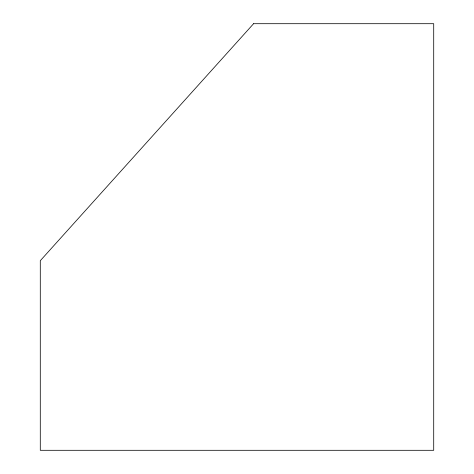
<?xml version="1.0" encoding="UTF-8"?>
<svg xmlns="http://www.w3.org/2000/svg" width="474" height="474" viewBox="0 0 474 474"><rect width="100%" height="100%" fill="white"/><g stroke="black" fill="none" stroke-linecap="round" stroke-linejoin="round"><path stroke-width="0.71" d="M253.59 23.7L40.29 260.7L40.29 450.3L433.71 450.3L433.71 23.7L253.59 23.7"/></g></svg>
